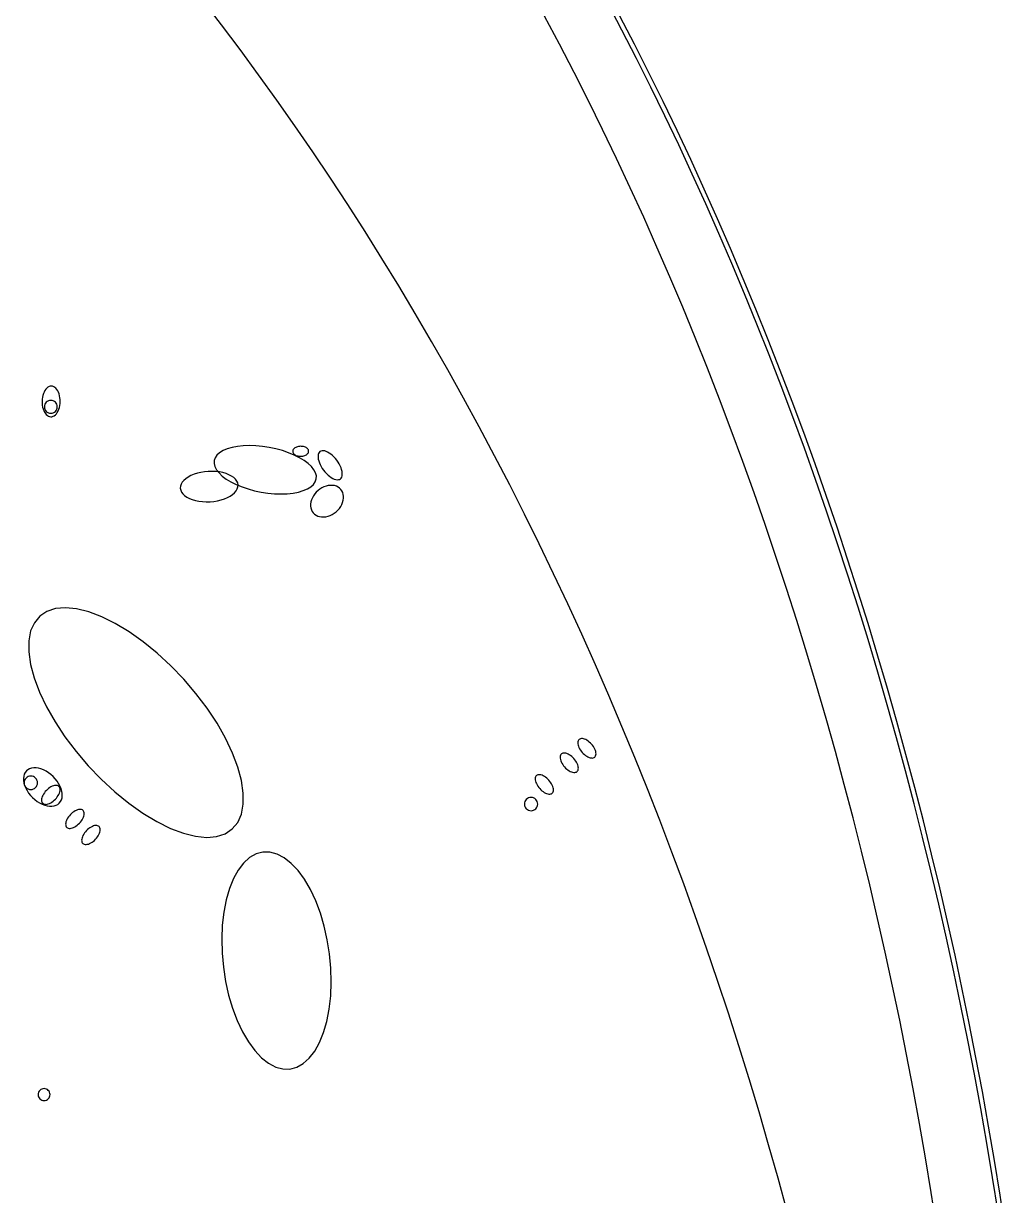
# Model space of a CAD drawing. Extents: x -1 to 217, y -22 to 302.
# Drawn here: x 162.6 to 214.5, y 176.8 to 238.7 of the extents above; entities that cross this region are included whole.
import ezdxf

# ---------------------------------------------------------------- set-up
doc = ezdxf.new("R2010")
doc.units = 0

msp = doc.modelspace()

# ---------------------------------------------------------------- linework, layer by layer
at = {"layer": 'CIRCLES'}
for p, q in [((163.749, 218.507), (163.743, 218.44)), ((163.743, 218.44), (163.749, 218.373)), ((163.769, 218.571), (163.749, 218.507)), ((163.749, 218.373), (163.769, 218.309)), ((163.8, 218.63), (163.769, 218.571)), ((163.769, 218.309), (163.8, 218.25)), ((163.843, 218.681), (163.8, 218.63)), ((163.8, 218.25), (163.843, 218.199)), ((163.894, 218.724), (163.843, 218.681)), ((163.953, 218.755), (163.894, 218.724)), ((164.017, 218.775), (163.953, 218.755)), ((164.084, 218.781), (164.017, 218.775)), ((164.151, 218.775), (164.084, 218.781)), ((164.215, 218.755), (164.151, 218.775)), ((164.274, 218.724), (164.215, 218.755)), ((164.325, 218.681), (164.274, 218.724)), ((164.368, 218.63), (164.325, 218.681)), ((164.325, 218.199), (164.368, 218.25)), ((164.399, 218.571), (164.368, 218.63)), ((164.368, 218.25), (164.399, 218.309)), ((164.419, 218.507), (164.399, 218.571)), ((164.399, 218.309), (164.419, 218.373)), ((164.425, 218.44), (164.419, 218.507)), ((164.419, 218.373), (164.425, 218.44)), ((163.843, 218.199), (163.894, 218.156)), ((163.894, 218.156), (163.953, 218.125)), ((163.953, 218.125), (164.017, 218.105)), ((164.017, 218.105), (164.084, 218.099)), ((164.084, 218.099), (164.151, 218.105)), ((164.151, 218.105), (164.215, 218.125)), ((164.215, 218.125), (164.274, 218.156)), ((164.274, 218.156), (164.325, 218.199)), ((162.68, 198.676), (162.673, 198.607)), ((162.673, 198.607), (162.68, 198.538)), ((162.7, 198.742), (162.68, 198.676)), ((162.68, 198.538), (162.7, 198.472)), ((162.733, 198.803), (162.7, 198.742)), ((162.7, 198.472), (162.733, 198.411)), ((162.777, 198.856), (162.733, 198.803)), ((162.83, 198.9), (162.777, 198.856)), ((162.891, 198.932), (162.83, 198.9)), ((162.957, 198.952), (162.891, 198.932)), ((163.026, 198.959), (162.957, 198.952)), ((163.094, 198.952), (163.026, 198.959)), ((163.16, 198.932), (163.094, 198.952)), ((163.221, 198.9), (163.16, 198.932)), ((163.275, 198.856), (163.221, 198.9)), ((163.319, 198.803), (163.275, 198.856)), ((163.351, 198.742), (163.319, 198.803)), ((163.319, 198.411), (163.351, 198.472)), ((163.371, 198.676), (163.351, 198.742)), ((163.351, 198.472), (163.371, 198.538)), ((163.378, 198.607), (163.371, 198.676)), ((163.371, 198.538), (163.378, 198.607)), ((162.733, 198.411), (162.777, 198.358)), ((162.777, 198.358), (162.83, 198.314)), ((162.83, 198.314), (162.891, 198.281)), ((162.891, 198.281), (162.957, 198.261)), ((162.957, 198.261), (163.026, 198.255)), ((163.026, 198.255), (163.094, 198.261)), ((163.094, 198.261), (163.16, 198.281)), ((163.16, 198.281), (163.221, 198.314)), ((163.221, 198.314), (163.275, 198.358)), ((163.275, 198.358), (163.319, 198.411)), ((189.075, 197.554), (189.068, 197.485)), ((189.068, 197.485), (189.075, 197.416)), ((189.095, 197.62), (189.075, 197.554)), ((189.075, 197.416), (189.095, 197.35)), ((189.128, 197.681), (189.095, 197.62)), ((189.095, 197.35), (189.128, 197.289)), ((189.171, 197.734), (189.128, 197.681)), ((189.128, 197.289), (189.171, 197.236)), ((189.225, 197.778), (189.171, 197.734)), ((189.171, 197.236), (189.225, 197.192)), ((189.286, 197.81), (189.225, 197.778)), ((189.352, 197.831), (189.286, 197.81)), ((189.421, 197.837), (189.352, 197.831)), ((189.489, 197.831), (189.421, 197.837)), ((189.555, 197.81), (189.489, 197.831)), ((189.616, 197.778), (189.555, 197.81)), ((189.67, 197.734), (189.616, 197.778)), ((189.616, 197.192), (189.67, 197.236)), ((189.713, 197.681), (189.67, 197.734)), ((189.67, 197.236), (189.713, 197.289)), ((189.746, 197.62), (189.713, 197.681)), ((189.713, 197.289), (189.746, 197.35)), ((189.766, 197.554), (189.746, 197.62)), ((189.746, 197.35), (189.766, 197.416)), ((189.773, 197.485), (189.766, 197.554)), ((189.766, 197.416), (189.773, 197.485)), ((189.225, 197.192), (189.286, 197.16)), ((189.286, 197.16), (189.352, 197.139)), ((189.352, 197.139), (189.421, 197.133)), ((189.421, 197.133), (189.489, 197.139)), ((189.489, 197.139), (189.555, 197.16)), ((189.555, 197.16), (189.616, 197.192)), ((163.548, 182.424), (163.5, 182.385)), ((163.603, 182.454), (163.548, 182.424)), ((163.662, 182.472), (163.603, 182.454)), ((163.724, 182.478), (163.662, 182.472)), ((163.786, 182.472), (163.724, 182.478)), ((163.846, 182.454), (163.786, 182.472)), ((163.901, 182.424), (163.846, 182.454)), ((163.949, 182.385), (163.901, 182.424)), ((163.413, 182.222), (163.407, 182.16)), ((163.407, 182.16), (163.413, 182.098)), ((163.431, 182.282), (163.413, 182.222)), ((163.413, 182.098), (163.431, 182.039)), ((163.46, 182.337), (163.431, 182.282)), ((163.431, 182.039), (163.46, 181.984)), ((163.5, 182.385), (163.46, 182.337)), ((163.46, 181.984), (163.5, 181.936)), ((163.5, 181.936), (163.548, 181.896)), ((163.548, 181.896), (163.603, 181.867)), ((163.603, 181.867), (163.662, 181.849)), ((163.662, 181.849), (163.724, 181.843)), ((163.724, 181.843), (163.786, 181.849)), ((163.786, 181.849), (163.846, 181.867)), ((163.846, 181.867), (163.901, 181.896)), ((163.901, 181.896), (163.949, 181.936)), ((163.988, 182.337), (163.949, 182.385)), ((163.949, 181.936), (163.988, 181.984)), ((164.018, 182.282), (163.988, 182.337)), ((163.988, 181.984), (164.018, 182.039)), ((164.036, 182.222), (164.018, 182.282)), ((164.018, 182.039), (164.036, 182.098)), ((164.042, 182.16), (164.036, 182.222)), ((164.036, 182.098), (164.042, 182.16))]:
    msp.add_line(p, q, dxfattribs=at)
at = {"layer": 'ELLIPSES'}
for p, q in [((173.086, 238.589), (172.091, 239.881)), ((194.218, 238.311), (193.44, 239.793)), ((190.921, 237.569), (190.138, 239.044)), ((194.88, 237.563), (194.109, 239.052)), ((174.071, 237.281), (173.086, 238.589)), ((194.984, 236.816), (194.218, 238.311)), ((191.692, 236.08), (190.921, 237.569)), ((195.64, 236.061), (194.88, 237.563)), ((175.045, 235.956), (174.071, 237.281)), ((195.738, 235.308), (194.984, 236.816)), ((176.009, 234.616), (175.045, 235.956)), ((192.451, 234.578), (191.692, 236.08)), ((196.387, 234.545), (195.64, 236.061)), ((196.481, 233.787), (195.738, 235.308)), ((176.961, 233.261), (176.009, 234.616)), ((193.198, 233.062), (192.451, 234.578)), ((197.123, 233.017), (196.387, 234.545)), ((197.212, 232.254), (196.481, 233.787)), ((177.903, 231.89), (176.961, 233.261)), ((193.933, 231.533), (193.198, 233.062)), ((197.847, 231.477), (197.123, 233.017)), ((178.833, 230.504), (177.903, 231.89)), ((197.93, 230.708), (197.212, 232.254)), ((194.656, 229.991), (193.933, 231.533)), ((198.559, 229.924), (197.847, 231.477)), ((198.637, 229.149), (197.93, 230.708)), ((179.752, 229.103), (178.833, 230.504)), ((195.367, 228.436), (194.656, 229.991)), ((199.258, 228.359), (198.559, 229.924)), ((180.66, 227.687), (179.752, 229.103)), ((199.331, 227.579), (198.637, 229.149)), ((196.065, 226.869), (195.367, 228.436)), ((199.945, 226.782), (199.258, 228.359)), ((181.556, 226.257), (180.66, 227.687)), ((200.013, 225.996), (199.331, 227.579)), ((196.75, 225.289), (196.065, 226.869)), ((200.62, 225.193), (199.945, 226.782)), ((182.441, 224.813), (181.556, 226.257)), ((200.683, 224.402), (200.013, 225.996)), ((197.424, 223.697), (196.75, 225.289)), ((201.283, 223.593), (200.62, 225.193)), ((183.313, 223.354), (182.441, 224.813)), ((201.339, 222.797), (200.683, 224.402)), ((184.174, 221.882), (183.313, 223.354)), ((198.084, 222.093), (197.424, 223.697)), ((201.933, 221.981), (201.283, 223.593)), ((201.984, 221.18), (201.339, 222.797)), ((198.732, 220.478), (198.084, 222.093)), ((202.57, 220.359), (201.933, 221.981)), ((185.022, 220.396), (184.174, 221.882)), ((202.616, 219.553), (201.984, 221.18)), ((185.859, 218.896), (185.022, 220.396)), ((199.367, 218.851), (198.732, 220.478)), ((203.194, 218.725), (202.57, 220.359)), ((163.989, 219.504), (163.929, 219.472)), ((164.051, 219.524), (163.989, 219.504)), ((164.113, 219.53), (164.051, 219.524)), ((164.175, 219.521), (164.113, 219.53)), ((164.236, 219.5), (164.175, 219.521)), ((164.295, 219.464), (164.236, 219.5)), ((203.234, 217.914), (202.616, 219.553)), ((163.64, 218.94), (163.626, 218.837)), ((163.662, 219.04), (163.64, 218.94)), ((163.692, 219.134), (163.662, 219.04)), ((163.728, 219.221), (163.692, 219.134)), ((163.771, 219.3), (163.728, 219.221)), ((163.819, 219.368), (163.771, 219.3)), ((163.872, 219.426), (163.819, 219.368)), ((163.929, 219.472), (163.872, 219.426)), ((164.35, 219.417), (164.295, 219.464)), ((164.4, 219.357), (164.35, 219.417)), ((164.446, 219.286), (164.4, 219.357)), ((164.486, 219.206), (164.446, 219.286)), ((164.519, 219.118), (164.486, 219.206)), ((164.544, 219.022), (164.519, 219.118)), ((164.563, 218.922), (164.544, 219.022)), ((164.573, 218.818), (164.563, 218.922)), ((186.682, 217.383), (185.859, 218.896)), ((163.626, 218.837), (163.62, 218.731)), ((163.62, 218.731), (163.622, 218.626)), ((163.622, 218.626), (163.632, 218.522)), ((163.632, 218.522), (163.65, 218.421)), ((163.65, 218.421), (163.676, 218.326)), ((163.676, 218.326), (163.709, 218.237)), ((164.466, 218.223), (164.503, 218.31)), ((164.503, 218.31), (164.532, 218.404)), ((164.532, 218.404), (164.554, 218.504)), ((164.554, 218.504), (164.569, 218.607)), ((164.569, 218.607), (164.575, 218.712)), ((164.575, 218.712), (164.573, 218.818)), ((199.988, 217.213), (199.367, 218.851)), ((203.806, 217.081), (203.194, 218.725)), ((163.709, 218.237), (163.748, 218.157)), ((163.748, 218.157), (163.794, 218.087)), ((163.794, 218.087), (163.845, 218.027)), ((163.845, 218.027), (163.9, 217.979)), ((163.9, 217.979), (163.958, 217.944)), ((163.958, 217.944), (164.019, 217.922)), ((164.019, 217.922), (164.081, 217.914)), ((164.081, 217.914), (164.144, 217.92)), ((164.144, 217.92), (164.205, 217.939)), ((164.205, 217.939), (164.265, 217.972)), ((164.265, 217.972), (164.322, 218.018)), ((164.322, 218.018), (164.375, 218.075)), ((164.375, 218.075), (164.424, 218.144)), ((164.424, 218.144), (164.466, 218.223)), ((203.84, 216.265), (203.234, 217.914)), ((187.494, 215.858), (186.682, 217.383)), ((200.597, 215.563), (199.988, 217.213)), ((204.405, 215.427), (203.806, 217.081)), ((174.563, 216.393), (174.234, 216.382)), ((174.905, 216.382), (174.563, 216.393)), ((172.85, 215.893), (172.754, 215.755)), ((172.99, 216.019), (172.85, 215.893)), ((173.171, 216.129), (172.99, 216.019)), ((173.39, 216.221), (173.171, 216.129)), ((173.643, 216.295), (173.39, 216.221)), ((173.926, 216.349), (173.643, 216.295)), ((174.234, 216.382), (173.926, 216.349)), ((175.256, 216.349), (174.905, 216.382)), ((175.609, 216.296), (175.256, 216.349)), ((175.959, 216.223), (175.609, 216.296)), ((176.299, 216.13), (175.959, 216.223)), ((176.624, 216.02), (176.299, 216.13)), ((176.928, 215.895), (176.624, 216.02)), ((176.849, 216.117), (176.846, 216.083)), ((176.846, 216.083), (176.85, 216.048)), ((176.859, 216.151), (176.849, 216.117)), ((176.85, 216.048), (176.862, 216.015)), ((176.876, 216.184), (176.859, 216.151)), ((176.862, 216.015), (176.88, 215.983)), ((176.899, 216.216), (176.876, 216.184)), ((176.88, 215.983), (176.905, 215.952)), ((176.929, 216.245), (176.899, 216.216)), ((176.905, 215.952), (176.937, 215.925)), ((177.205, 215.757), (176.928, 215.895)), ((176.965, 216.272), (176.929, 216.245)), ((176.937, 215.925), (176.973, 215.9)), ((177.005, 216.296), (176.965, 216.272)), ((176.973, 215.9), (177.015, 215.878)), ((177.051, 216.316), (177.005, 216.296)), ((177.015, 215.878), (177.061, 215.86)), ((177.099, 216.332), (177.051, 216.316)), ((177.061, 215.86), (177.111, 215.846)), ((177.151, 216.345), (177.099, 216.332)), ((177.111, 215.846), (177.163, 215.836)), ((177.205, 216.353), (177.151, 216.345)), ((177.163, 215.836), (177.217, 215.83)), ((177.26, 216.356), (177.205, 216.353)), ((177.217, 215.83), (177.272, 215.829)), ((177.315, 216.355), (177.26, 216.356)), ((177.272, 215.829), (177.327, 215.833)), ((177.369, 216.35), (177.315, 216.355)), ((177.327, 215.833), (177.381, 215.841)), ((177.421, 216.34), (177.369, 216.35)), ((177.381, 215.841), (177.433, 215.853)), ((177.471, 216.326), (177.421, 216.34)), ((177.433, 215.853), (177.481, 215.87)), ((177.517, 216.308), (177.471, 216.326)), ((177.481, 215.87), (177.527, 215.89)), ((177.559, 216.286), (177.517, 216.308)), ((177.527, 215.89), (177.568, 215.914)), ((177.595, 216.261), (177.559, 216.286)), ((177.568, 215.914), (177.603, 215.94)), ((177.627, 216.233), (177.595, 216.261)), ((177.603, 215.94), (177.633, 215.97)), ((177.652, 216.203), (177.627, 216.233)), ((177.633, 215.97), (177.657, 216.001)), ((177.67, 216.171), (177.652, 216.203)), ((177.657, 216.001), (177.673, 216.034)), ((177.682, 216.137), (177.67, 216.171)), ((177.673, 216.034), (177.683, 216.068)), ((177.686, 216.103), (177.682, 216.137)), ((177.683, 216.068), (177.686, 216.103)), ((178.193, 215.921), (178.183, 215.849)), ((178.183, 215.849), (178.185, 215.768)), ((178.214, 215.983), (178.193, 215.921)), ((178.245, 216.035), (178.214, 215.983)), ((178.285, 216.075), (178.245, 216.035)), ((178.335, 216.103), (178.285, 216.075)), ((178.394, 216.118), (178.335, 216.103)), ((178.46, 216.121), (178.394, 216.118)), ((178.532, 216.11), (178.46, 216.121)), ((178.608, 216.086), (178.532, 216.11)), ((178.689, 216.05), (178.608, 216.086)), ((178.772, 216.002), (178.689, 216.05)), ((178.856, 215.943), (178.772, 216.002)), ((178.939, 215.874), (178.856, 215.943)), ((179.02, 215.796), (178.939, 215.874)), ((179.098, 215.711), (179.02, 215.796)), ((188.293, 214.32), (187.494, 215.858)), ((204.434, 214.606), (203.84, 216.265)), ((172.704, 215.605), (172.699, 215.447)), ((172.699, 215.447), (172.74, 215.284)), ((172.754, 215.755), (172.704, 215.605)), ((172.74, 215.284), (172.827, 215.118)), ((177.452, 215.608), (177.205, 215.757)), ((177.663, 215.45), (177.452, 215.608)), ((177.836, 215.286), (177.663, 215.45)), ((177.966, 215.12), (177.836, 215.286)), ((178.185, 215.768), (178.197, 215.68)), ((178.197, 215.68), (178.22, 215.587)), ((178.22, 215.587), (178.253, 215.49)), ((178.253, 215.49), (178.296, 215.391)), ((178.296, 215.391), (178.348, 215.291)), ((178.348, 215.291), (178.408, 215.193)), ((178.408, 215.193), (178.475, 215.097)), ((179.171, 215.619), (179.098, 215.711)), ((179.239, 215.523), (179.171, 215.619)), ((179.299, 215.425), (179.239, 215.523)), ((179.351, 215.325), (179.299, 215.425)), ((179.394, 215.226), (179.351, 215.325)), ((179.427, 215.129), (179.394, 215.226)), ((201.193, 213.904), (200.597, 215.563)), ((204.991, 213.762), (204.405, 215.427)), ((171.097, 214.556), (171.015, 214.457)), ((171.203, 214.649), (171.097, 214.556)), ((171.33, 214.735), (171.203, 214.649)), ((171.476, 214.812), (171.33, 214.735)), ((171.638, 214.88), (171.476, 214.812)), ((171.814, 214.936), (171.638, 214.88)), ((172, 214.98), (171.814, 214.936)), ((172.195, 215.012), (172, 214.98)), ((172.393, 215.03), (172.195, 215.012)), ((172.592, 215.035), (172.393, 215.03)), ((172.788, 215.025), (172.592, 215.035)), ((172.979, 215.003), (172.788, 215.025)), ((172.827, 215.118), (172.958, 214.952)), ((172.958, 214.952), (173.131, 214.788)), ((173.16, 214.967), (172.979, 215.003)), ((173.131, 214.788), (173.342, 214.631)), ((173.329, 214.918), (173.16, 214.967)), ((173.483, 214.858), (173.329, 214.918)), ((173.342, 214.631), (173.589, 214.481)), ((173.618, 214.787), (173.483, 214.858)), ((173.734, 214.707), (173.618, 214.787)), ((173.827, 214.618), (173.734, 214.707)), ((173.897, 214.523), (173.827, 214.618)), ((178.053, 214.954), (177.966, 215.12)), ((178.039, 214.483), (178.09, 214.633)), ((178.095, 214.791), (178.053, 214.954)), ((178.09, 214.633), (178.095, 214.791)), ((178.475, 215.097), (178.548, 215.006)), ((178.548, 215.006), (178.626, 214.92)), ((178.626, 214.92), (178.708, 214.842)), ((178.708, 214.842), (178.791, 214.773)), ((178.791, 214.773), (178.875, 214.714)), ((178.875, 214.714), (178.958, 214.666)), ((178.958, 214.666), (179.038, 214.63)), ((179.038, 214.63), (179.115, 214.607)), ((179.115, 214.607), (179.187, 214.596)), ((179.187, 214.596), (179.253, 214.598)), ((179.253, 214.598), (179.311, 214.613)), ((179.311, 214.613), (179.361, 214.641)), ((179.361, 214.641), (179.402, 214.681)), ((179.402, 214.681), (179.433, 214.733)), ((179.45, 215.036), (179.427, 215.129)), ((179.433, 214.733), (179.454, 214.796)), ((179.462, 214.948), (179.45, 215.036)), ((179.454, 214.796), (179.463, 214.868)), ((179.463, 214.868), (179.462, 214.948)), ((205.014, 212.937), (204.434, 214.606)), ((170.923, 214.25), (170.916, 214.145)), ((170.916, 214.145), (170.935, 214.042)), ((170.956, 214.355), (170.923, 214.25)), ((170.935, 214.042), (170.98, 213.942)), ((171.015, 214.457), (170.956, 214.355)), ((170.98, 213.942), (171.049, 213.847)), ((173.589, 214.481), (173.866, 214.343)), ((173.78, 213.909), (173.862, 214.008)), ((173.862, 214.008), (173.921, 214.11)), ((173.866, 214.343), (174.17, 214.218)), ((173.942, 214.423), (173.897, 214.523)), ((173.921, 214.11), (173.954, 214.215)), ((173.961, 214.319), (173.942, 214.423)), ((173.954, 214.215), (173.961, 214.319)), ((174.17, 214.218), (174.495, 214.108)), ((174.495, 214.108), (174.835, 214.016)), ((174.835, 214.016), (175.184, 213.942)), ((175.184, 213.942), (175.538, 213.889)), ((176.868, 213.889), (177.151, 213.943)), ((177.151, 213.943), (177.404, 214.017)), ((177.404, 214.017), (177.623, 214.109)), ((177.623, 214.109), (177.804, 214.219)), ((177.804, 214.219), (177.943, 214.345)), ((177.943, 214.345), (178.039, 214.483)), ((178.09, 213.936), (178.009, 213.842)), ((178.181, 214.022), (178.09, 213.936)), ((178.28, 214.098), (178.181, 214.022)), ((178.386, 214.164), (178.28, 214.098)), ((178.496, 214.217), (178.386, 214.164)), ((178.609, 214.258), (178.496, 214.217)), ((178.722, 214.285), (178.609, 214.258)), ((178.835, 214.298), (178.722, 214.285)), ((178.945, 214.296), (178.835, 214.298)), ((179.05, 214.281), (178.945, 214.296)), ((179.148, 214.251), (179.05, 214.281)), ((179.238, 214.208), (179.148, 214.251)), ((179.317, 214.152), (179.238, 214.208)), ((179.386, 214.084), (179.317, 214.152)), ((179.442, 214.006), (179.386, 214.084)), ((179.485, 213.918), (179.442, 214.006)), ((179.513, 213.823), (179.485, 213.918)), ((189.079, 212.769), (188.293, 214.32)), ((171.049, 213.847), (171.143, 213.758)), ((171.143, 213.758), (171.258, 213.678)), ((171.258, 213.678), (171.394, 213.607)), ((171.394, 213.607), (171.548, 213.547)), ((171.548, 213.547), (171.717, 213.498)), ((171.717, 213.498), (171.898, 213.462)), ((171.898, 213.462), (172.088, 213.44)), ((172.088, 213.44), (172.285, 213.43)), ((172.285, 213.43), (172.484, 213.435)), ((172.484, 213.435), (172.682, 213.453)), ((172.682, 213.453), (172.876, 213.485)), ((172.876, 213.485), (173.063, 213.529)), ((173.063, 213.529), (173.239, 213.585)), ((173.239, 213.585), (173.401, 213.653)), ((173.401, 213.653), (173.547, 213.73)), ((173.547, 213.73), (173.674, 213.816)), ((173.674, 213.816), (173.78, 213.909)), ((175.538, 213.889), (175.889, 213.856)), ((175.889, 213.856), (176.231, 213.846)), ((176.231, 213.846), (176.56, 213.857)), ((176.56, 213.857), (176.868, 213.889)), ((177.791, 213.31), (177.79, 213.205)), ((177.807, 213.419), (177.791, 213.31)), ((177.837, 213.528), (177.807, 213.419)), ((177.881, 213.637), (177.837, 213.528)), ((177.939, 213.742), (177.881, 213.637)), ((178.009, 213.842), (177.939, 213.742)), ((179.436, 213.29), (179.48, 213.398)), ((179.48, 213.398), (179.51, 213.507)), ((179.51, 213.507), (179.526, 213.616)), ((179.527, 213.722), (179.513, 213.823)), ((179.526, 213.616), (179.527, 213.722)), ((201.775, 212.233), (201.193, 213.904)), ((205.564, 212.087), (204.991, 213.762)), ((177.79, 213.205), (177.804, 213.103)), ((177.804, 213.103), (177.832, 213.008)), ((177.832, 213.008), (177.875, 212.92)), ((177.875, 212.92), (177.931, 212.842)), ((177.931, 212.842), (178, 212.774)), ((178, 212.774), (178.08, 212.718)), ((178.08, 212.718), (178.169, 212.675)), ((178.708, 212.668), (178.821, 212.709)), ((178.821, 212.709), (178.931, 212.762)), ((178.931, 212.762), (179.037, 212.828)), ((179.037, 212.828), (179.136, 212.904)), ((179.136, 212.904), (179.227, 212.99)), ((179.227, 212.99), (179.308, 213.084)), ((179.308, 213.084), (179.378, 213.184)), ((179.378, 213.184), (179.436, 213.29)), ((189.852, 211.206), (189.079, 212.769)), ((205.581, 211.257), (205.014, 212.937)), ((178.169, 212.675), (178.267, 212.646)), ((178.267, 212.646), (178.372, 212.63)), ((178.372, 212.63), (178.482, 212.628)), ((178.482, 212.628), (178.595, 212.641)), ((178.595, 212.641), (178.708, 212.668)), ((202.345, 210.553), (201.775, 212.233)), ((206.123, 210.403), (205.564, 212.087)), ((190.612, 209.631), (189.852, 211.206)), ((206.134, 209.568), (205.581, 211.257)), ((202.9, 208.862), (202.345, 210.553)), ((206.67, 208.709), (206.123, 210.403)), ((191.36, 208.044), (190.612, 209.631)), ((206.675, 207.87), (206.134, 209.568)), ((203.443, 207.161), (202.9, 208.862)), ((207.203, 207.006), (206.67, 208.709)), ((164.324, 207.798), (163.871, 207.649)), ((164.849, 207.845), (164.324, 207.798)), ((165.439, 207.788), (164.849, 207.845)), ((166.082, 207.628), (165.439, 207.788)), ((192.094, 206.446), (191.36, 208.044)), ((207.202, 206.162), (206.675, 207.87)), ((163.498, 207.399), (163.213, 207.054)), ((163.871, 207.649), (163.498, 207.399)), ((166.768, 207.368), (166.082, 207.628)), ((167.485, 207.013), (166.768, 207.368)), ((203.972, 205.451), (203.443, 207.161)), ((163.019, 206.618), (162.92, 206.099)), ((163.213, 207.054), (163.019, 206.618)), ((168.221, 206.568), (167.485, 207.013)), ((168.963, 206.042), (168.221, 206.568)), ((207.723, 205.294), (207.203, 207.006)), ((162.92, 206.099), (162.919, 205.507)), ((169.698, 205.442), (168.963, 206.042)), ((192.814, 204.836), (192.094, 206.446)), ((207.716, 204.446), (207.202, 206.162)), ((162.919, 205.507), (163.014, 204.851)), ((170.414, 204.78), (169.698, 205.442)), ((204.487, 203.732), (203.972, 205.451)), ((208.229, 203.573), (207.723, 205.294)), ((163.014, 204.851), (163.204, 204.142)), ((171.099, 204.067), (170.414, 204.78)), ((193.522, 203.216), (192.814, 204.836)), ((163.204, 204.142), (163.486, 203.394)), ((171.74, 203.315), (171.099, 204.067)), ((208.216, 202.72), (207.716, 204.446)), ((204.988, 202.003), (204.487, 203.732)), ((208.722, 201.843), (208.229, 203.573)), ((163.486, 203.394), (163.856, 202.617)), ((172.328, 202.537), (171.74, 203.315)), ((194.215, 201.585), (193.522, 203.216)), ((163.856, 202.617), (164.306, 201.827)), ((172.851, 201.746), (172.328, 202.537)), ((208.703, 200.987), (208.216, 202.72)), ((164.306, 201.827), (164.829, 201.036)), ((173.301, 200.955), (172.851, 201.746)), ((194.895, 199.943), (194.215, 201.585)), ((205.476, 200.266), (204.988, 202.003)), ((209.202, 200.105), (208.722, 201.843)), ((164.829, 201.036), (165.417, 200.258)), ((173.67, 200.179), (173.301, 200.955)), ((192.077, 200.939), (192.029, 200.932)), ((192.13, 200.938), (192.077, 200.939)), ((192.186, 200.928), (192.13, 200.938)), ((209.176, 199.245), (208.703, 200.987)), ((191.89, 200.772), (191.885, 200.719)), ((191.885, 200.719), (191.888, 200.662)), ((191.888, 200.662), (191.9, 200.6)), ((191.903, 200.819), (191.89, 200.772)), ((191.9, 200.6), (191.92, 200.536)), ((191.923, 200.858), (191.903, 200.819)), ((191.92, 200.536), (191.947, 200.47)), ((191.952, 200.891), (191.923, 200.858)), ((191.947, 200.47), (191.982, 200.403)), ((191.987, 200.916), (191.952, 200.891)), ((191.982, 200.403), (192.023, 200.336)), ((192.029, 200.932), (191.987, 200.916)), ((192.023, 200.336), (192.07, 200.271)), ((192.246, 200.91), (192.186, 200.928)), ((192.308, 200.883), (192.246, 200.91)), ((192.371, 200.849), (192.308, 200.883)), ((192.434, 200.807), (192.371, 200.849)), ((192.495, 200.759), (192.434, 200.807)), ((192.555, 200.705), (192.495, 200.759)), ((192.611, 200.646), (192.555, 200.705)), ((192.663, 200.584), (192.611, 200.646)), ((192.71, 200.519), (192.663, 200.584)), ((192.751, 200.452), (192.71, 200.519)), ((192.785, 200.385), (192.751, 200.452)), ((192.813, 200.319), (192.785, 200.385)), ((192.832, 200.254), (192.813, 200.319)), ((165.417, 200.258), (166.058, 199.505)), ((173.953, 199.43), (173.67, 200.179)), ((190.958, 200.01), (190.954, 199.957)), ((190.954, 199.957), (190.957, 199.9)), ((190.957, 199.9), (190.969, 199.838)), ((190.971, 200.057), (190.958, 200.01)), ((190.969, 199.838), (190.989, 199.774)), ((190.992, 200.096), (190.971, 200.057)), ((190.989, 199.774), (191.016, 199.708)), ((191.02, 200.129), (190.992, 200.096)), ((191.016, 199.708), (191.05, 199.641)), ((191.056, 200.154), (191.02, 200.129)), ((191.098, 200.17), (191.056, 200.154)), ((191.146, 200.177), (191.098, 200.17)), ((191.198, 200.176), (191.146, 200.177)), ((191.255, 200.166), (191.198, 200.176)), ((191.315, 200.148), (191.255, 200.166)), ((191.377, 200.121), (191.315, 200.148)), ((191.44, 200.087), (191.377, 200.121)), ((191.502, 200.045), (191.44, 200.087)), ((191.564, 199.997), (191.502, 200.045)), ((191.623, 199.943), (191.564, 199.997)), ((191.68, 199.884), (191.623, 199.943)), ((191.732, 199.822), (191.68, 199.884)), ((191.779, 199.757), (191.732, 199.822)), ((191.82, 199.69), (191.779, 199.757)), ((192.07, 200.271), (192.122, 200.209)), ((192.122, 200.209), (192.178, 200.15)), ((192.178, 200.15), (192.237, 200.096)), ((192.237, 200.096), (192.299, 200.048)), ((192.299, 200.048), (192.362, 200.006)), ((192.362, 200.006), (192.425, 199.972)), ((192.425, 199.972), (192.486, 199.945)), ((192.486, 199.945), (192.546, 199.926)), ((192.546, 199.926), (192.603, 199.916)), ((192.603, 199.916), (192.656, 199.915)), ((192.656, 199.915), (192.703, 199.923)), ((192.703, 199.923), (192.745, 199.939)), ((192.745, 199.939), (192.781, 199.964)), ((192.781, 199.964), (192.809, 199.996)), ((192.809, 199.996), (192.83, 200.036)), ((192.83, 200.036), (192.843, 200.083)), ((192.844, 200.193), (192.832, 200.254)), ((192.843, 200.083), (192.848, 200.135)), ((192.848, 200.135), (192.844, 200.193)), ((195.562, 198.291), (194.895, 199.943)), ((205.95, 198.52), (205.476, 200.266)), ((209.667, 198.359), (209.202, 200.105)), ((162.729, 199.154), (162.682, 199.061)), ((162.792, 199.234), (162.729, 199.154)), ((162.871, 199.299), (162.792, 199.234)), ((162.962, 199.349), (162.871, 199.299)), ((163.066, 199.381), (162.962, 199.349)), ((163.18, 199.397), (163.066, 199.381)), ((163.302, 199.396), (163.18, 199.397)), ((163.431, 199.377), (163.302, 199.396)), ((163.563, 199.341), (163.431, 199.377)), ((163.697, 199.289), (163.563, 199.341)), ((163.83, 199.221), (163.697, 199.289)), ((163.961, 199.139), (163.83, 199.221)), ((164.086, 199.044), (163.961, 199.139)), ((166.058, 199.505), (166.743, 198.792)), ((174.143, 198.722), (173.953, 199.43)), ((191.05, 199.641), (191.091, 199.574)), ((191.091, 199.574), (191.138, 199.509)), ((191.138, 199.509), (191.19, 199.447)), ((191.19, 199.447), (191.247, 199.388)), ((191.247, 199.388), (191.306, 199.334)), ((191.306, 199.334), (191.368, 199.286)), ((191.368, 199.286), (191.43, 199.244)), ((191.43, 199.244), (191.493, 199.21)), ((191.493, 199.21), (191.555, 199.183)), ((191.555, 199.183), (191.615, 199.164)), ((191.615, 199.164), (191.672, 199.154)), ((191.672, 199.154), (191.724, 199.153)), ((191.724, 199.153), (191.772, 199.161)), ((191.772, 199.161), (191.814, 199.177)), ((191.814, 199.177), (191.85, 199.202)), ((191.854, 199.623), (191.82, 199.69)), ((191.85, 199.202), (191.878, 199.234)), ((191.881, 199.557), (191.854, 199.623)), ((191.878, 199.234), (191.899, 199.274)), ((191.901, 199.492), (191.881, 199.557)), ((191.899, 199.274), (191.912, 199.321)), ((191.913, 199.431), (191.901, 199.492)), ((191.912, 199.321), (191.916, 199.373)), ((191.916, 199.373), (191.913, 199.431)), ((209.636, 197.494), (209.176, 199.245)), ((162.651, 198.957), (162.638, 198.843)), ((162.638, 198.843), (162.642, 198.721)), ((162.642, 198.721), (162.664, 198.593)), ((162.682, 199.061), (162.651, 198.957)), ((162.664, 198.593), (162.702, 198.461)), ((162.702, 198.461), (162.757, 198.328)), ((164.204, 198.938), (164.086, 199.044)), ((164.313, 198.822), (164.204, 198.938)), ((164.279, 198.465), (164.219, 198.449)), ((164.336, 198.473), (164.279, 198.465)), ((164.411, 198.699), (164.313, 198.822)), ((164.389, 198.472), (164.336, 198.473)), ((164.437, 198.462), (164.389, 198.472)), ((164.496, 198.571), (164.411, 198.699)), ((164.478, 198.445), (164.437, 198.462)), ((164.566, 198.439), (164.496, 198.571)), ((166.743, 198.792), (167.459, 198.13)), ((174.238, 198.066), (174.143, 198.722)), ((189.646, 198.867), (189.641, 198.814)), ((189.641, 198.814), (189.645, 198.757)), ((189.645, 198.757), (189.656, 198.695)), ((189.659, 198.914), (189.646, 198.867)), ((189.656, 198.695), (189.676, 198.631)), ((189.68, 198.953), (189.659, 198.914)), ((189.676, 198.631), (189.703, 198.565)), ((189.708, 198.986), (189.68, 198.953)), ((189.703, 198.565), (189.738, 198.498)), ((189.744, 199.011), (189.708, 198.986)), ((189.738, 198.498), (189.779, 198.431)), ((189.785, 199.027), (189.744, 199.011)), ((189.833, 199.034), (189.785, 199.027)), ((189.886, 199.033), (189.833, 199.034)), ((189.943, 199.023), (189.886, 199.033)), ((190.002, 199.005), (189.943, 199.023)), ((190.064, 198.978), (190.002, 199.005)), ((190.127, 198.944), (190.064, 198.978)), ((190.19, 198.902), (190.127, 198.944)), ((190.252, 198.854), (190.19, 198.902)), ((190.311, 198.8), (190.252, 198.854)), ((190.367, 198.741), (190.311, 198.8)), ((190.419, 198.679), (190.367, 198.741)), ((190.466, 198.614), (190.419, 198.679)), ((190.507, 198.547), (190.466, 198.614)), ((190.542, 198.48), (190.507, 198.547)), ((190.569, 198.414), (190.542, 198.48)), ((206.41, 196.766), (205.95, 198.52)), ((162.757, 198.328), (162.828, 198.197)), ((162.828, 198.197), (162.913, 198.068)), ((162.913, 198.068), (163.011, 197.945)), ((163.011, 197.945), (163.119, 197.829)), ((163.634, 197.881), (163.612, 197.818)), ((163.663, 197.946), (163.634, 197.881)), ((163.7, 198.012), (163.663, 197.946)), ((163.743, 198.077), (163.7, 198.012)), ((163.792, 198.14), (163.743, 198.077)), ((163.846, 198.2), (163.792, 198.14)), ((163.904, 198.257), (163.846, 198.2)), ((163.965, 198.308), (163.904, 198.257)), ((164.028, 198.354), (163.965, 198.308)), ((164.092, 198.393), (164.028, 198.354)), ((164.156, 198.425), (164.092, 198.393)), ((164.219, 198.449), (164.156, 198.425)), ((164.376, 197.804), (164.425, 197.867)), ((164.425, 197.867), (164.468, 197.932)), ((164.468, 197.932), (164.505, 197.997)), ((164.513, 198.418), (164.478, 198.445)), ((164.505, 197.997), (164.534, 198.062)), ((164.54, 198.385), (164.513, 198.418)), ((164.534, 198.062), (164.556, 198.126)), ((164.56, 198.344), (164.54, 198.385)), ((164.556, 198.126), (164.569, 198.187)), ((164.571, 198.297), (164.56, 198.344)), ((164.622, 198.306), (164.566, 198.439)), ((164.569, 198.187), (164.574, 198.244)), ((164.574, 198.244), (164.571, 198.297)), ((164.66, 198.174), (164.622, 198.306)), ((164.682, 198.047), (164.66, 198.174)), ((164.673, 197.81), (164.686, 197.924)), ((164.686, 197.924), (164.682, 198.047)), ((167.459, 198.13), (168.194, 197.531)), ((174.236, 197.474), (174.238, 198.066)), ((189.779, 198.431), (189.826, 198.366)), ((189.826, 198.366), (189.878, 198.304)), ((189.878, 198.304), (189.934, 198.245)), ((189.934, 198.245), (189.994, 198.191)), ((189.994, 198.191), (190.055, 198.143)), ((190.055, 198.143), (190.118, 198.101)), ((190.118, 198.101), (190.181, 198.067)), ((190.181, 198.067), (190.243, 198.04)), ((190.243, 198.04), (190.303, 198.021)), ((190.303, 198.021), (190.359, 198.011)), ((190.359, 198.011), (190.412, 198.01)), ((190.412, 198.01), (190.46, 198.018)), ((190.46, 198.018), (190.502, 198.034)), ((190.502, 198.034), (190.537, 198.059)), ((190.537, 198.059), (190.566, 198.091)), ((190.566, 198.091), (190.586, 198.131)), ((190.589, 198.349), (190.569, 198.414)), ((190.586, 198.131), (190.599, 198.178)), ((190.6, 198.288), (190.589, 198.349)), ((190.599, 198.178), (190.604, 198.23)), ((190.604, 198.23), (190.6, 198.288)), ((196.214, 196.628), (195.562, 198.291)), ((210.119, 196.605), (209.667, 198.359)), ((163.119, 197.829), (163.238, 197.723)), ((163.238, 197.723), (163.363, 197.628)), ((163.363, 197.628), (163.493, 197.546)), ((163.493, 197.546), (163.627, 197.478)), ((163.599, 197.757), (163.594, 197.699)), ((163.594, 197.699), (163.597, 197.647)), ((163.597, 197.647), (163.608, 197.6)), ((163.612, 197.818), (163.599, 197.757)), ((163.608, 197.6), (163.628, 197.559)), ((163.627, 197.478), (163.761, 197.426)), ((163.628, 197.559), (163.655, 197.525)), ((163.655, 197.525), (163.69, 197.499)), ((163.69, 197.499), (163.731, 197.481)), ((163.731, 197.481), (163.779, 197.472)), ((163.761, 197.426), (163.893, 197.39)), ((163.779, 197.472), (163.832, 197.471)), ((163.832, 197.471), (163.889, 197.478)), ((163.889, 197.478), (163.949, 197.494)), ((163.893, 197.39), (164.021, 197.371)), ((163.949, 197.494), (164.012, 197.519)), ((164.012, 197.519), (164.076, 197.551)), ((164.021, 197.371), (164.144, 197.37)), ((164.076, 197.551), (164.14, 197.59)), ((164.14, 197.59), (164.203, 197.635)), ((164.144, 197.37), (164.258, 197.386)), ((164.203, 197.635), (164.264, 197.687)), ((164.258, 197.386), (164.361, 197.419)), ((164.264, 197.687), (164.322, 197.743)), ((164.322, 197.743), (164.376, 197.804)), ((164.361, 197.419), (164.453, 197.468)), ((164.453, 197.468), (164.531, 197.533)), ((164.531, 197.533), (164.595, 197.613)), ((164.595, 197.613), (164.642, 197.706)), ((164.642, 197.706), (164.673, 197.81)), ((168.194, 197.531), (168.936, 197.005)), ((174.138, 196.955), (174.236, 197.474)), ((210.082, 195.736), (209.636, 197.494)), ((164.904, 196.611), (164.882, 196.548)), ((164.933, 196.676), (164.904, 196.611)), ((164.97, 196.742), (164.933, 196.676)), ((165.013, 196.807), (164.97, 196.742)), ((165.062, 196.87), (165.013, 196.807)), ((165.116, 196.93), (165.062, 196.87)), ((165.174, 196.987), (165.116, 196.93)), ((165.235, 197.038), (165.174, 196.987)), ((165.298, 197.084), (165.235, 197.038)), ((165.362, 197.123), (165.298, 197.084)), ((165.426, 197.155), (165.362, 197.123)), ((165.489, 197.179), (165.426, 197.155)), ((165.549, 197.195), (165.489, 197.179)), ((165.606, 197.203), (165.549, 197.195)), ((165.659, 197.202), (165.606, 197.203)), ((165.707, 197.192), (165.659, 197.202)), ((165.695, 196.597), (165.738, 196.662)), ((165.748, 197.175), (165.707, 197.192)), ((165.738, 196.662), (165.775, 196.727)), ((165.783, 197.148), (165.748, 197.175)), ((165.775, 196.727), (165.804, 196.792)), ((165.81, 197.115), (165.783, 197.148)), ((165.804, 196.792), (165.826, 196.856)), ((165.83, 197.074), (165.81, 197.115)), ((165.826, 196.856), (165.839, 196.917)), ((165.841, 197.027), (165.83, 197.074)), ((165.839, 196.917), (165.844, 196.974)), ((165.844, 196.974), (165.841, 197.027)), ((168.936, 197.005), (169.672, 196.56)), ((173.944, 196.519), (174.138, 196.955)), ((196.853, 194.956), (196.214, 196.628)), ((206.856, 195.004), (206.41, 196.766)), ((164.869, 196.487), (164.864, 196.429)), ((164.864, 196.429), (164.867, 196.377)), ((164.867, 196.377), (164.878, 196.33)), ((164.882, 196.548), (164.869, 196.487)), ((164.878, 196.33), (164.898, 196.289)), ((164.898, 196.289), (164.925, 196.255)), ((164.925, 196.255), (164.96, 196.229)), ((164.96, 196.229), (165.001, 196.211)), ((165.001, 196.211), (165.049, 196.202)), ((165.049, 196.202), (165.102, 196.201)), ((165.102, 196.201), (165.159, 196.208)), ((165.159, 196.208), (165.219, 196.224)), ((165.219, 196.224), (165.282, 196.249)), ((165.282, 196.249), (165.346, 196.281)), ((165.346, 196.281), (165.41, 196.32)), ((165.41, 196.32), (165.473, 196.365)), ((165.473, 196.365), (165.534, 196.417)), ((165.534, 196.417), (165.592, 196.473)), ((165.592, 196.473), (165.646, 196.534)), ((165.646, 196.534), (165.695, 196.597)), ((165.909, 196.023), (165.86, 195.96)), ((165.963, 196.084), (165.909, 196.023)), ((166.021, 196.14), (165.963, 196.084)), ((166.082, 196.192), (166.021, 196.14)), ((166.145, 196.237), (166.082, 196.192)), ((166.209, 196.276), (166.145, 196.237)), ((166.273, 196.308), (166.209, 196.276)), ((166.336, 196.333), (166.273, 196.308)), ((166.396, 196.349), (166.336, 196.333)), ((166.453, 196.356), (166.396, 196.349)), ((166.506, 196.355), (166.453, 196.356)), ((166.553, 196.346), (166.506, 196.355)), ((166.595, 196.328), (166.553, 196.346)), ((166.629, 196.302), (166.595, 196.328)), ((166.657, 196.268), (166.629, 196.302)), ((166.651, 195.946), (166.672, 196.009)), ((166.676, 196.227), (166.657, 196.268)), ((166.672, 196.009), (166.686, 196.07)), ((166.688, 196.18), (166.676, 196.227)), ((166.686, 196.07), (166.691, 196.128)), ((166.691, 196.128), (166.688, 196.18)), ((169.672, 196.56), (170.389, 196.205)), ((170.389, 196.205), (171.075, 195.945)), ((173.286, 195.924), (173.659, 196.173)), ((173.659, 196.173), (173.944, 196.519)), ((210.558, 194.844), (210.119, 196.605)), ((165.716, 195.64), (165.71, 195.583)), ((165.71, 195.583), (165.713, 195.53)), ((165.713, 195.53), (165.725, 195.483)), ((165.729, 195.701), (165.716, 195.64)), ((165.725, 195.483), (165.744, 195.442)), ((165.751, 195.765), (165.729, 195.701)), ((165.744, 195.442), (165.772, 195.409)), ((165.78, 195.83), (165.751, 195.765)), ((165.772, 195.409), (165.807, 195.382)), ((165.817, 195.895), (165.78, 195.83)), ((165.807, 195.382), (165.848, 195.365)), ((165.86, 195.96), (165.817, 195.895)), ((166.005, 195.362), (166.066, 195.378)), ((166.066, 195.378), (166.129, 195.402)), ((166.129, 195.402), (166.192, 195.434)), ((166.192, 195.434), (166.257, 195.473)), ((166.257, 195.473), (166.32, 195.519)), ((166.32, 195.519), (166.381, 195.57)), ((166.381, 195.57), (166.439, 195.627)), ((166.439, 195.627), (166.493, 195.687)), ((166.493, 195.687), (166.542, 195.75)), ((166.542, 195.75), (166.585, 195.815)), ((166.585, 195.815), (166.621, 195.881)), ((166.621, 195.881), (166.651, 195.946)), ((171.075, 195.945), (171.718, 195.785)), ((171.718, 195.785), (172.308, 195.728)), ((172.308, 195.728), (172.833, 195.774)), ((172.833, 195.774), (173.286, 195.924)), ((210.514, 193.971), (210.082, 195.736)), ((165.848, 195.365), (165.896, 195.355)), ((165.896, 195.355), (165.948, 195.354)), ((165.948, 195.354), (166.005, 195.362)), ((174.915, 194.852), (174.573, 194.661)), ((175.274, 194.946), (174.915, 194.852)), ((175.646, 194.943), (175.274, 194.946)), ((176.024, 194.842), (175.646, 194.943)), ((176.401, 194.645), (176.024, 194.842)), ((197.478, 193.275), (196.853, 194.956)), ((207.288, 193.233), (206.856, 195.004)), ((210.982, 193.075), (210.558, 194.844)), ((174.256, 194.377), (173.969, 194.005)), ((174.573, 194.661), (174.256, 194.377)), ((176.771, 194.355), (176.401, 194.645)), ((177.127, 193.977), (176.771, 194.355)), ((173.716, 193.552), (173.502, 193.024)), ((173.969, 194.005), (173.716, 193.552)), ((177.464, 193.519), (177.127, 193.977)), ((177.776, 192.986), (177.464, 193.519)), ((210.932, 192.198), (210.514, 193.971)), ((173.502, 193.024), (173.331, 192.432)), ((178.057, 192.39), (177.776, 192.986)), ((198.088, 191.584), (197.478, 193.275)), ((207.706, 191.456), (207.288, 193.233)), ((211.393, 191.298), (210.982, 193.075)), ((173.331, 192.432), (173.205, 191.784)), ((178.303, 191.739), (178.057, 192.39)), ((173.205, 191.784), (173.126, 191.093)), ((178.509, 191.046), (178.303, 191.739)), ((211.336, 190.418), (210.932, 192.198)), ((173.126, 191.093), (173.097, 190.37)), ((178.672, 190.321), (178.509, 191.046)), ((198.684, 189.884), (198.088, 191.584)), ((208.11, 189.671), (207.706, 191.456)), ((211.79, 189.515), (211.393, 191.298)), ((173.097, 190.37), (173.117, 189.628)), ((178.789, 189.578), (178.672, 190.321)), ((199.266, 188.176), (198.684, 189.884)), ((211.727, 188.631), (211.336, 190.418)), ((173.117, 189.628), (173.186, 188.879)), ((178.858, 188.828), (178.789, 189.578)), ((208.5, 187.878), (208.11, 189.671)), ((212.173, 187.725), (211.79, 189.515)), ((173.186, 188.879), (173.303, 188.135)), ((178.878, 188.086), (178.858, 188.828)), ((212.103, 186.838), (211.727, 188.631)), ((173.303, 188.135), (173.466, 187.411)), ((178.849, 187.363), (178.878, 188.086)), ((199.834, 186.459), (199.266, 188.176)), ((173.466, 187.411), (173.672, 186.717)), ((178.771, 186.672), (178.849, 187.363)), ((208.876, 186.079), (208.5, 187.878)), ((212.541, 185.929), (212.173, 187.725)), ((173.672, 186.717), (173.918, 186.066)), ((212.465, 185.038), (212.103, 186.838)), ((178.645, 186.024), (178.771, 186.672)), ((200.387, 184.734), (199.834, 186.459)), ((173.918, 186.066), (174.199, 185.47)), ((178.473, 185.432), (178.645, 186.024)), ((209.237, 184.274), (208.876, 186.079)), ((212.896, 184.126), (212.541, 185.929)), ((174.199, 185.47), (174.511, 184.938)), ((174.511, 184.938), (174.848, 184.479)), ((178.006, 184.451), (178.259, 184.904)), ((178.259, 184.904), (178.473, 185.432)), ((212.813, 183.232), (212.465, 185.038)), ((174.848, 184.479), (175.204, 184.101)), ((177.719, 184.079), (178.006, 184.451)), ((200.925, 183.001), (200.387, 184.734)), ((209.584, 182.462), (209.237, 184.274)), ((175.204, 184.101), (175.574, 183.811)), ((175.574, 183.811), (175.951, 183.614)), ((177.061, 183.604), (177.402, 183.795)), ((177.402, 183.795), (177.719, 184.079)), ((213.237, 182.318), (212.896, 184.126)), ((175.951, 183.614), (176.329, 183.513)), ((176.329, 183.513), (176.701, 183.51)), ((176.701, 183.51), (177.061, 183.604)), ((213.147, 181.421), (212.813, 183.232)), ((201.449, 181.26), (200.925, 183.001)), ((209.916, 180.644), (209.584, 182.462)), ((213.563, 180.504), (213.237, 182.318)), ((201.958, 179.511), (201.449, 181.26)), ((213.467, 179.603), (213.147, 181.421)), ((210.234, 178.82), (209.916, 180.644)), ((213.876, 178.684), (213.563, 180.504)), ((202.452, 177.756), (201.958, 179.511)), ((213.773, 177.78), (213.467, 179.603)), ((210.537, 176.991), (210.234, 178.82)), ((214.174, 176.859), (213.876, 178.684)), ((202.932, 175.994), (202.452, 177.756)), ((214.064, 175.953), (213.773, 177.78)), ((210.826, 175.156), (210.537, 176.991)), ((214.457, 175.029), (214.174, 176.859))]:
    msp.add_line(p, q, dxfattribs=at)

doc.saveas('drawing.dxf')
